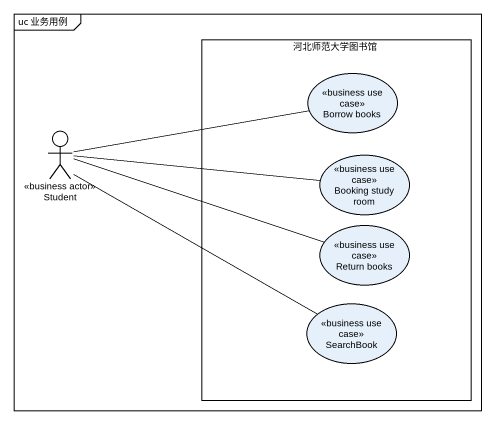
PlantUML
@startuml
mainframe uc 业务用例
rectangle 河北师范大学图书馆 {
  usecase "Borrow books" as Borrow_books <<business use case>>
  usecase "Booking study room" as Booking_study_room <<business use case>>
  usecase "Return books" as Return_books <<business use case>>
  usecase SearchBook <<business use case>>
}
actor Student <<business actor>>
Student -right- Borrow_books
Student -right- Booking_study_room
Student -right- Return_books
Student -right- SearchBook
@enduml
